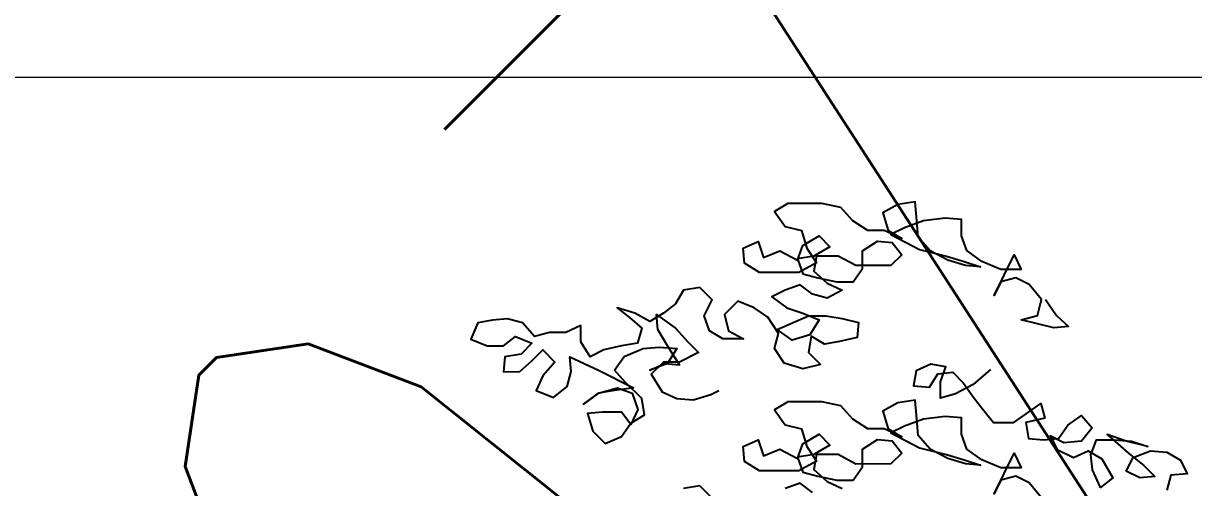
# Model space of a CAD drawing. Header units: millimetres. Extents: x 684983 to 685377, y 990360 to 990509.
# Drawn here: x 685069.052 to 685069.861, y 990431.755 to 990432.076 of the extents above; entities that cross this region are included whole.
import ezdxf

# ---------------------------------------------------------------- set-up
doc = ezdxf.new("R2010")
doc.units = ezdxf.units.MM
doc.layers.add('grid', color=8, linetype='Continuous', lineweight=9)
doc.layers.add('GRID LEVELS', color=7, linetype='Continuous', lineweight=13)
doc.layers.add('MAHAGONY', color=7, linetype='Continuous')
doc.styles.get("Standard").update_dxf_attribs({"font": 'RomanS'})

# ---------------------------------------------------------------- blocks, each defined once
blk = doc.blocks.new('TREE30')
at = {"color": 105, "flags": 128}
blk.add_lwpolyline([(0.18953, 3.04496), (0.19755, 3.03296), (0.20656, 3.02496), (0.19555, 3.02395), (0.17153, 3.02993), (0.18353, 3.03294), (0.18653, 3.04496), (0.17751, 3.05596), (0.16749, 3.06095), (0.15649, 3.05794), (0.15149, 3.04793), (0.16648, 3.07797), (0.17149, 3.06696), (0.15648, 3.06695), (0.14246, 3.07294), (0.13145, 3.08094), (0.12743, 3.09194), (0.12742, 3.10395), (0.11541, 3.10494), (0.0994, 3.10293), (0.08539, 3.09791), (0.07539, 3.0929), (0.09642, 3.08191), (0.11644, 3.07692), (0.12945, 3.07293), (0.14147, 3.06894), (0.13045, 3.06993), (0.11744, 3.07392), (0.10442, 3.08091), (0.09541, 3.09091), (0.09439, 3.10292), (0.09338, 3.11693), (0.08037, 3.11492), (0.06937, 3.1089), (0.07338, 3.0959), (0.0834, 3.0899), (0.07038, 3.09589), (0.05837, 3.09588), (0.04735, 3.10288), (0.03834, 3.11288), (0.02432, 3.11587), (-0.0007, 3.11585), (-0.0107, 3.10983), (-0.00268, 3.09883), (0.00933, 3.09584), (0.01334, 3.08283), (0.02036, 3.07183), (0.00736, 3.06481), (-0.02167, 3.06478), (-0.03269, 3.07178), (-0.0337, 3.08279), (-0.02269, 3.0878), (-0.01868, 3.07579), (-0.00667, 3.08081), (0.00635, 3.07382), (0.01034, 3.08483), (0.02234, 3.09185), (0.03036, 3.08385), (0.01835, 3.07683), (0.00635, 3.07482), (0.01036, 3.06381), (0.02137, 3.06082), (0.03539, 3.05783), (0.0474, 3.05784), (0.05439, 3.06785), (0.05438, 3.08087), (0.06538, 3.08788), (0.07639, 3.08689), (0.08341, 3.07789), (0.07541, 3.06988), (0.04939, 3.06985), (0.03637, 3.07685), (0.02036, 3.07683), (0.01836, 3.06582), (0.02838, 3.05682), (0.03939, 3.05183), (0.02839, 3.04581), (0.01738, 3.0488), (0.00836, 3.0558), (-0.00264, 3.05179), (-0.01265, 3.04678), (-0.00163, 3.03878), (0.01039, 3.03479), (0.0224, 3.02979), (0.0154, 3.01878), (0.0024, 3.01476), (-0.00862, 3.02276), (0.01439, 3.03279), (0.0274, 3.0328), (0.03941, 3.03081), (0.05143, 3.02782), (0.05044, 3.01681), (0.03743, 3.01379), (0.02642, 3.01178), (0.01641, 3.01778), (0.01442, 3.00577), (0.02343, 2.99677), (0.01042, 2.99375), (-0.00359, 2.99774), (-0.01061, 3.00875), (-0.00762, 3.01976), (-0.01563, 3.03176), (-0.02565, 3.03876), (-0.03766, 3.04375), (-0.04766, 3.03373), (-0.04465, 3.02173), (-0.03363, 3.01573), (-0.04865, 3.01572), (-0.05866, 3.02171), (-0.06267, 3.03272), (-0.05668, 3.04473), (-0.0657, 3.05373), (-0.07771, 3.05172), (-0.0837, 3.04171), (-0.0927, 3.03469), (-0.10271, 3.02868), (-0.11372, 3.03467), (-0.12673, 3.03866), (-0.11772, 3.03167), (-0.10871, 3.02367), (-0.1117, 3.01266), (-0.12371, 3.01064), (-0.13671, 3.00763), (-0.14672, 3.00262), (-0.15373, 3.01362), (-0.15375, 3.02563), (-0.16475, 3.02061), (-0.17676, 3.0206), (-0.18777, 3.01759), (-0.19678, 3.02759), (-0.2078, 3.03058), (-0.2188, 3.02957), (-0.22981, 3.02756), (-0.23481, 3.01555), (-0.22279, 3.01055), (-0.21078, 3.01056), (-0.20178, 3.01758), (-0.18976, 3.01258), (-0.19776, 3.00457), (-0.20977, 3.00256), (-0.21076, 2.99155), (-0.19875, 2.99156), (-0.18975, 2.99957), (-0.18175, 3.00759), (-0.17274, 2.99859), (-0.18174, 2.98857), (-0.18673, 2.97756), (-0.17371, 2.97257), (-0.16371, 2.98058), (-0.16072, 2.99159), (-0.16173, 3.0026), (-0.1407, 2.99261), (-0.11467, 2.97963), (-0.12868, 2.97761), (-0.14069, 2.9756), (-0.15169, 2.96758), (-0.14069, 2.9756), (-0.12668, 2.97961), (-0.11567, 2.97562), (-0.11165, 2.96361), (-0.11665, 2.9526), (-0.12366, 2.9616), (-0.13767, 2.96159), (-0.14868, 2.96058), (-0.14467, 2.94757), (-0.13565, 2.93857), (-0.12365, 2.94359), (-0.11665, 2.9536), (-0.10665, 2.95962), (-0.10866, 2.97162), (-0.12068, 2.98362), (-0.12869, 2.99262), (-0.1217, 3.00264), (-0.10769, 3.00866), (-0.09568, 3.00967), (-0.08267, 3.00868), (-0.08967, 2.99766), (-0.10267, 2.99265), (-0.09167, 2.99766), (-0.08066, 2.99667), (-0.08968, 3.01067), (-0.09669, 3.02268), (-0.09771, 3.03369), (-0.08368, 3.02369), (-0.07467, 3.01369), (-0.06665, 3.00569), (-0.08066, 2.99867), (-0.09267, 2.99866), (-0.10167, 2.98965), (-0.09365, 2.97664), (-0.08264, 2.97165), (-0.07062, 2.97066), (-0.05762, 2.97467), (-0.05162, 2.97768)], dxfattribs=at)
at = {"color": 3, "flags": 128}
for points in [[(0.14899, 2.99311), (0.13599, 2.98209), (0.12298, 2.97507), (0.11198, 2.97206), (0.11197, 2.98407), (0.11596, 2.99508), (0.10495, 2.99708), (0.09394, 2.99206), (0.09195, 2.98105), (0.10396, 2.98006), (0.10996, 2.99007), (0.12097, 2.99109), (0.12898, 2.98309), (0.136, 2.97308), (0.14301, 2.96408), (0.15103, 2.95408), (0.16604, 2.9541), (0.18604, 2.96813), (0.18906, 2.95712), (0.17505, 2.9541), (0.17706, 2.9421), (0.18807, 2.9411), (0.19908, 2.94212), (0.20607, 2.95213), (0.21608, 2.95915), (0.22409, 2.95015), (0.21609, 2.94013), (0.20308, 2.93912), (0.19307, 2.94411), (0.19808, 2.93411), (0.2101, 2.92811), (0.2211, 2.93313), (0.23112, 2.92713), (0.23914, 2.91313), (0.23014, 2.90611), (0.22412, 2.91912), (0.22311, 2.93013), (0.2271, 2.94114), (0.24011, 2.94115), (0.25313, 2.94016), (0.26514, 2.93617), (0.24912, 2.94016), (0.23511, 2.94515), (0.25113, 2.93115), (0.26215, 2.92216), (0.27016, 2.91416), (0.25915, 2.91315), (0.24914, 2.91814), (0.25414, 2.92815), (0.26714, 2.93317), (0.27915, 2.93218), (0.28917, 2.92618), (0.29418, 2.91618), (0.28217, 2.91517), (0.27918, 2.90416)], [(0.18653, 2.89846), (0.17751, 2.90947), (0.16749, 2.91446), (0.15649, 2.91145), (0.15149, 2.90144), (0.16648, 2.93147), (0.17149, 2.92047), (0.15648, 2.92046), (0.14246, 2.92645), (0.13145, 2.93444), (0.12743, 2.94545), (0.12742, 2.95746), (0.11541, 2.95845), (0.0994, 2.95643), (0.08539, 2.95142), (0.07539, 2.9464), (0.09642, 2.93541), (0.11644, 2.93043), (0.12945, 2.92644), (0.14147, 2.92244), (0.13045, 2.92343), (0.11744, 2.92743), (0.10442, 2.93442), (0.09541, 2.94442), (0.09439, 2.95643), (0.09338, 2.97044), (0.08037, 2.96843), (0.06937, 2.96241), (0.07338, 2.9494), (0.0834, 2.94341), (0.07038, 2.9494), (0.05837, 2.94939), (0.04735, 2.95639), (0.03834, 2.96639), (0.02432, 2.96938), (-0.0007, 2.96935), (-0.0107, 2.96334), (-0.00268, 2.95234), (0.00933, 2.94935), (0.01334, 2.93634), (0.02036, 2.92534), (0.00736, 2.91832), (-0.02167, 2.91829), (-0.03269, 2.92529), (-0.0337, 2.9363), (-0.02269, 2.94131), (-0.01868, 2.9293), (-0.00667, 2.93432), (0.00635, 2.92732), (0.01034, 2.93834), (0.02234, 2.94535), (0.03036, 2.93735), (0.01835, 2.93034), (0.00635, 2.92833), (0.01036, 2.91732), (0.02137, 2.91433), (0.03539, 2.91134), (0.0474, 2.91135), (0.05439, 2.92136), (0.05438, 2.93437), (0.06538, 2.94139), (0.07639, 2.9404), (0.08341, 2.9314), (0.07541, 2.92338), (0.04939, 2.92336), (0.03637, 2.93035), (0.02036, 2.93034), (0.01836, 2.91933), (0.02838, 2.91033), (0.03939, 2.90534)], [(0.01738, 2.90231), (0.00836, 2.90931), (-0.00264, 2.9053)], [(-0.05668, 2.89824), (-0.0657, 2.90724), (-0.07771, 2.90523)]]:
    blk.add_lwpolyline(points, dxfattribs=at)

msp = doc.modelspace()

# ---------------------------------------------------------------- linework, layer by layer
at = {"layer": 'grid'}
msp.add_line((685085.19566, 990432.03806), (684982.76357, 990432.03806), dxfattribs=at)

# ---------------------------------------------------------------- block references
at = {"layer": 'MAHAGONY', "color": 7, "xscale": 0.9355958136093464, "yscale": 0.9355958136093464, "zscale": 0.9355958136093464}
msp.add_blockref('TREE30', (685069.581, 990429.036, 97.59), dxfattribs=at)

# ---------------------------------------------------------------- texts
at = {"layer": 'GRID LEVELS', "width": 0.5}
msp.add_text('97.707', height=0.8, rotation=45, dxfattribs=at).set_placement((685069.62998, 990431.15777, 97.70655))

doc.saveas('drawing.dxf')
